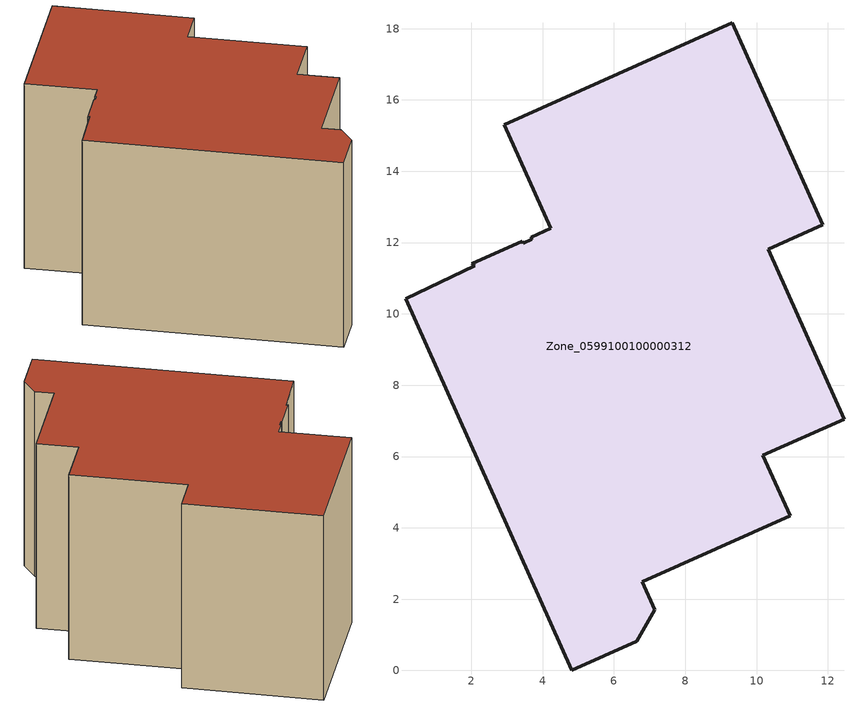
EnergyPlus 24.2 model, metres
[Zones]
Zone_0599100100000312
 floor ground (C_G): 4.23,12.4 2.93,15.31 9.32,18.17 11.86,12.5 10.32,11.81 12.45,7.05 10.18,6.03 10.94,4.33 6.8,2.49 7.15,1.71 6.64,0.82 4.82,0 0.16,10.43 2.1,11.35 2.01,11.4 3.43,12.04 3.46,11.98 3.69,12.09 3.68,12.15 z0
 wall outside (C_F): 10.94,4.33 10.18,6.03 12.45,7.05 10.32,11.81 11.86,12.5 9.32,18.17 2.93,15.31 4.23,12.4 3.68,12.15 3.69,12.09 3.46,11.98 3.43,12.04 2.01,11.4 2.1,11.35 0.16,10.43 4.82,0 6.64,0.82 7.15,1.71 6.8,2.49 10.94,4.33 z0:9.07
 roof outside (C_R): 2.93,15.31 4.23,12.4 3.68,12.15 3.69,12.09 3.46,11.98 3.43,12.04 2.01,11.4 2.1,11.35 0.16,10.43 4.82,0 6.64,0.82 7.15,1.71 6.8,2.49 10.94,4.33 10.18,6.03 12.45,7.05 10.32,11.81 11.86,12.5 9.32,18.17 z9.07
[BUILDING]
Pand.0599100100000312: North Axis=0; Terrain=City; Loads Convergence Tolerance Value=0.04; Temperature Convergence Tolerance Value=0.4; Solar Distribution=FullExterior; Maximum Number of Warmup Days=25; Minimum Number of Warmup Days=1
[Site:Location]
Rotterdam.The.Hague.AP_ZH_NLD Design_Conditions: Latitude=51.96; Longitude=4.45; Time Zone=1; Elevation=-4.5
[SITE:GROUNDTEMPERATURE:BUILDINGSURFACE]
18, 18, 18, 18, 18, 18, 18, 18, 18, 18, 18, 18
[MATERIAL] Thermal Absorptance=0.9; Solar Absorptance=0.7; Visible Absorptance=0.7
Name | Roughness | Thickness | Conductivity | Density | Specific Heat
G.D.2006-2014 | MediumSmooth | 0.15 | 0.06 | 540 | 1210
F.D.2006-2014 | Rough | 0.3 | 0.12 | 1920 | 840
R.D.2006-2014 | MediumRough | 0.2 | 0.08 | 1500 | 1000
[CONSTRUCTION]
C_G: G.D.2006-2014
C_F: F.D.2006-2014
C_R: R.D.2006-2014
[ZONE]
Zone_0599100100000312: Type=1; Multiplier=1; Ceiling Height=Autocalculate; Volume=Autocalculate; Floor Area=autocalculate; Part of Total Floor Area=Yes
[ZONEINFILTRATION:DESIGNFLOWRATE]
Infil_Zone_0599100100000312: Zone or ZoneList or Space or SpaceList=Zone_0599100100000312; Schedule=AlwaysOn; Design Flow Rate Calculation Method=Flow/Area; Flow Rate per Floor Area=0.0021; Constant Term Coefficient=1; Temperature Term Coefficient=0; Velocity Term Coefficient=0; Velocity Squared Term Coefficient=0
[HVACTEMPLATE:ZONE:IDEALLOADSAIRSYSTEM]
Zone_0599100100000312: Maximum Heating Supply Air Temperature=50; Minimum Cooling Supply Air Temperature=13; Maximum Heating Supply Air Humidity Ratio=0.0156; Minimum Cooling Supply Air Humidity Ratio=0.0077; Heating Limit=NoLimit; Cooling Limit=NoLimit; Dehumidification Control Type=ConstantSensibleHeatRatio; Cooling Sensible Heat Ratio=0.7; Dehumidification Setpoint=60; Humidification Control Type=None; Humidification Setpoint=30; Outdoor Air Method=None; Outdoor Air Flow Rate per Person=0.00944; Outdoor Air Flow Rate per Zone Floor Area=0; Outdoor Air Flow Rate per Zone=0; Demand Controlled Ventilation Type=None; Outdoor Air Economizer Type=NoEconomizer; Heat Recovery Type=None; Sensible Heat Recovery Effectiveness=0.7; Latent Heat Recovery Effectiveness=0.65
[ZONECONTROL:THERMOSTAT]
ThermostatControl_Zone_0599100100000312: Zone or ZoneList=Zone_0599100100000312; Control Type Schedule=DualSetpointControlType; Control 1=Thermostat_Zone_0599100100000312; Temperature Difference Between Cutout And Setpoint=0
[THERMOSTATSETPOINT:DUALSETPOINT]
Thermostat_Zone_0599100100000312: Heating Setpoint Temperature Schedule=HeatingSetpoint_Zone_0599100100000312; Cooling Setpoint Temperature Schedule=CoolingSetpoint_Zone_0599100100000312
[SCHEDULE:COMPACT]
HeatingSetpoint_Zone_0599100100000312: Through: 12/31, For: AllDays, Until: 24:00, 21
CoolingSetpoint_Zone_0599100100000312: Through: 12/31, For: AllDays, Until: 24:00, 24
DualSetpointControlType: Through: 12/31, For: AllDays, Until: 24:00, 4
AlwaysOn: Through: 12/31, For: AllDays, Until: 24:00, 1
